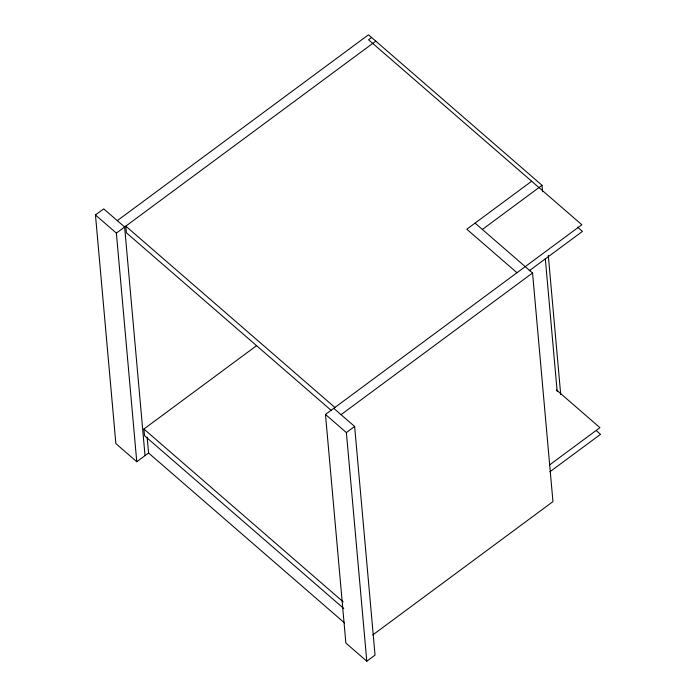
<?xml version="1.0" encoding="UTF-8"?>
<svg xmlns="http://www.w3.org/2000/svg" width="696" height="696" viewBox="0 0 696 696"><rect width="100%" height="100%" fill="white"/><g stroke="black" fill="none" stroke-linecap="round" stroke-linejoin="round"><path stroke-width="1.04" d="M147.152 437.131L148.57 453.009L136.773 461.735L115.867 443.604L95.465 214.977L103.713 208.87L124.627 227L145.029 455.628M117.311 220.649L368.48 34.8L542.036 185.31L542.61 191.774M371.612 37.523L368.549 39.785L581.83 224.747L325.476 414.442L345.877 643.069L366.792 661.2L375.04 655.093L354.638 426.465L333.732 408.334M136.773 461.735L116.371 233.108L375.796 41.151M343.772 608.504L144.507 435.705L143.915 429.032L256.467 345.747M531.648 181.23L466.79 229.219L516.98 272.736M482.363 229.454L542.036 185.31M529.204 270.796L582.43 231.42L577.506 227.148M341.049 414.677L532.553 272.98L475.046 223.111M366.792 661.2L346.382 432.573L354.638 426.465M549.335 465.102L599.943 427.657L556.478 389.969M549.927 471.766L600.535 434.321L596.437 430.763M372.769 634.935L552.955 501.607L532.553 272.98M334.906 407.456L125.802 226.13L126.402 232.795L331.4 410.57M95.465 214.977L116.371 233.108M325.476 414.442L346.382 432.573M143.915 429.032L343.18 601.831M148.57 453.009L344.555 622.963M548.291 255.406L560.706 394.519M545.316 258.755L557.157 391.396"/></g></svg>
